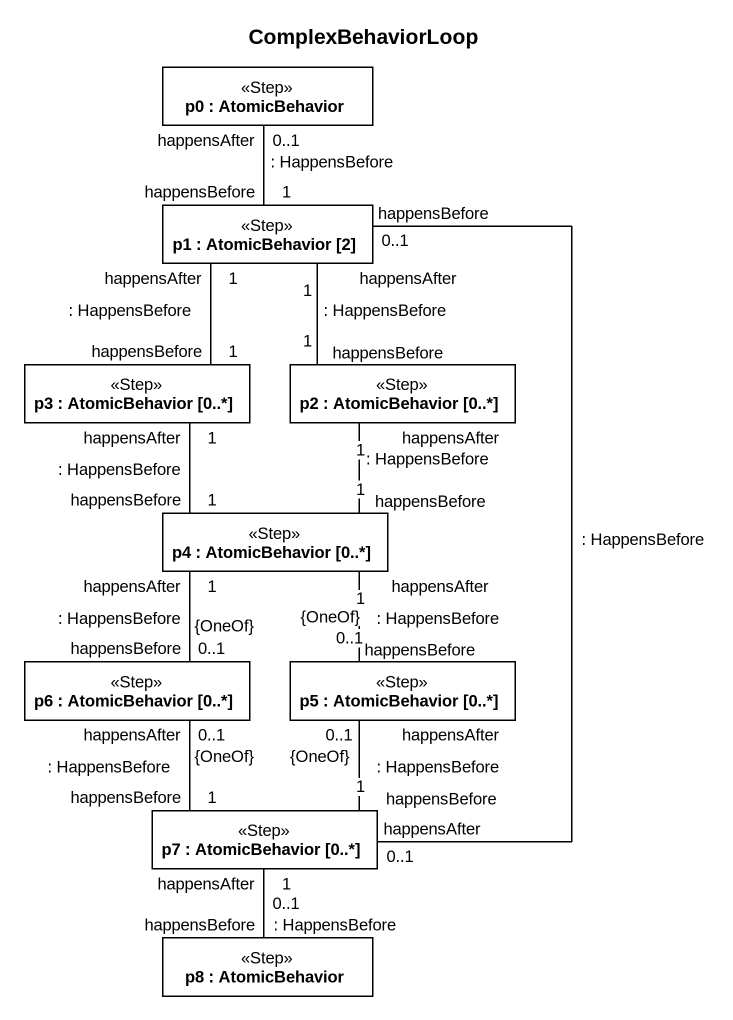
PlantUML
@startuml
title ComplexBehaviorLoop
rectangle "p0 : AtomicBehavior" as p0 <<Step>>
rectangle "p1 : AtomicBehavior [2]" as p1 <<Step>>
rectangle "p3 : AtomicBehavior [0..*]" as p3 <<Step>>
rectangle "p2 : AtomicBehavior [0..*]" as p2 <<Step>>
rectangle "p4 : AtomicBehavior [0..*]" as p4 <<Step>>
rectangle "p6 : AtomicBehavior [0..*]" as p6 <<Step>>
rectangle "p5 : AtomicBehavior [0..*]" as p5 <<Step>>
rectangle "p7 : AtomicBehavior [0..*]" as p7 <<Step>>
rectangle "p8 : AtomicBehavior" as p8 <<Step>>
p0 "happensAfter\n0..1" -- "happensBefore\n1" p1 : : HappensBefore
p1 "happensAfter\n1" -- "happensBefore\n1" p3 : : HappensBefore
p1 "happensAfter\n1" -- "happensBefore\n1" p2 : : HappensBefore
p3 "happensAfter\n1" -- "happensBefore\n1" p4 : : HappensBefore
p2 "happensAfter\n1" -- "happensBefore\n1" p4 : : HappensBefore
p4 "happensAfter\n1" -- "happensBefore\n0..1\n{OneOf}" p6 : : HappensBefore
p4 "happensAfter\n1" -- "happensBefore\n0..1\n{OneOf}" p5 : : HappensBefore
p6 "happensAfter\n0..1\n{OneOf}" -- "happensBefore\n1" p7 : : HappensBefore
p5 "happensAfter\n0..1\n{OneOf}" -- "happensBefore\n1" p7 : : HappensBefore
p7 "happensAfter\n0..1" -up- "happensBefore\n0..1" p1 : : HappensBefore
p7 "happensAfter\n1" -- "happensBefore\n0..1" p8 : : HappensBefore
@enduml
